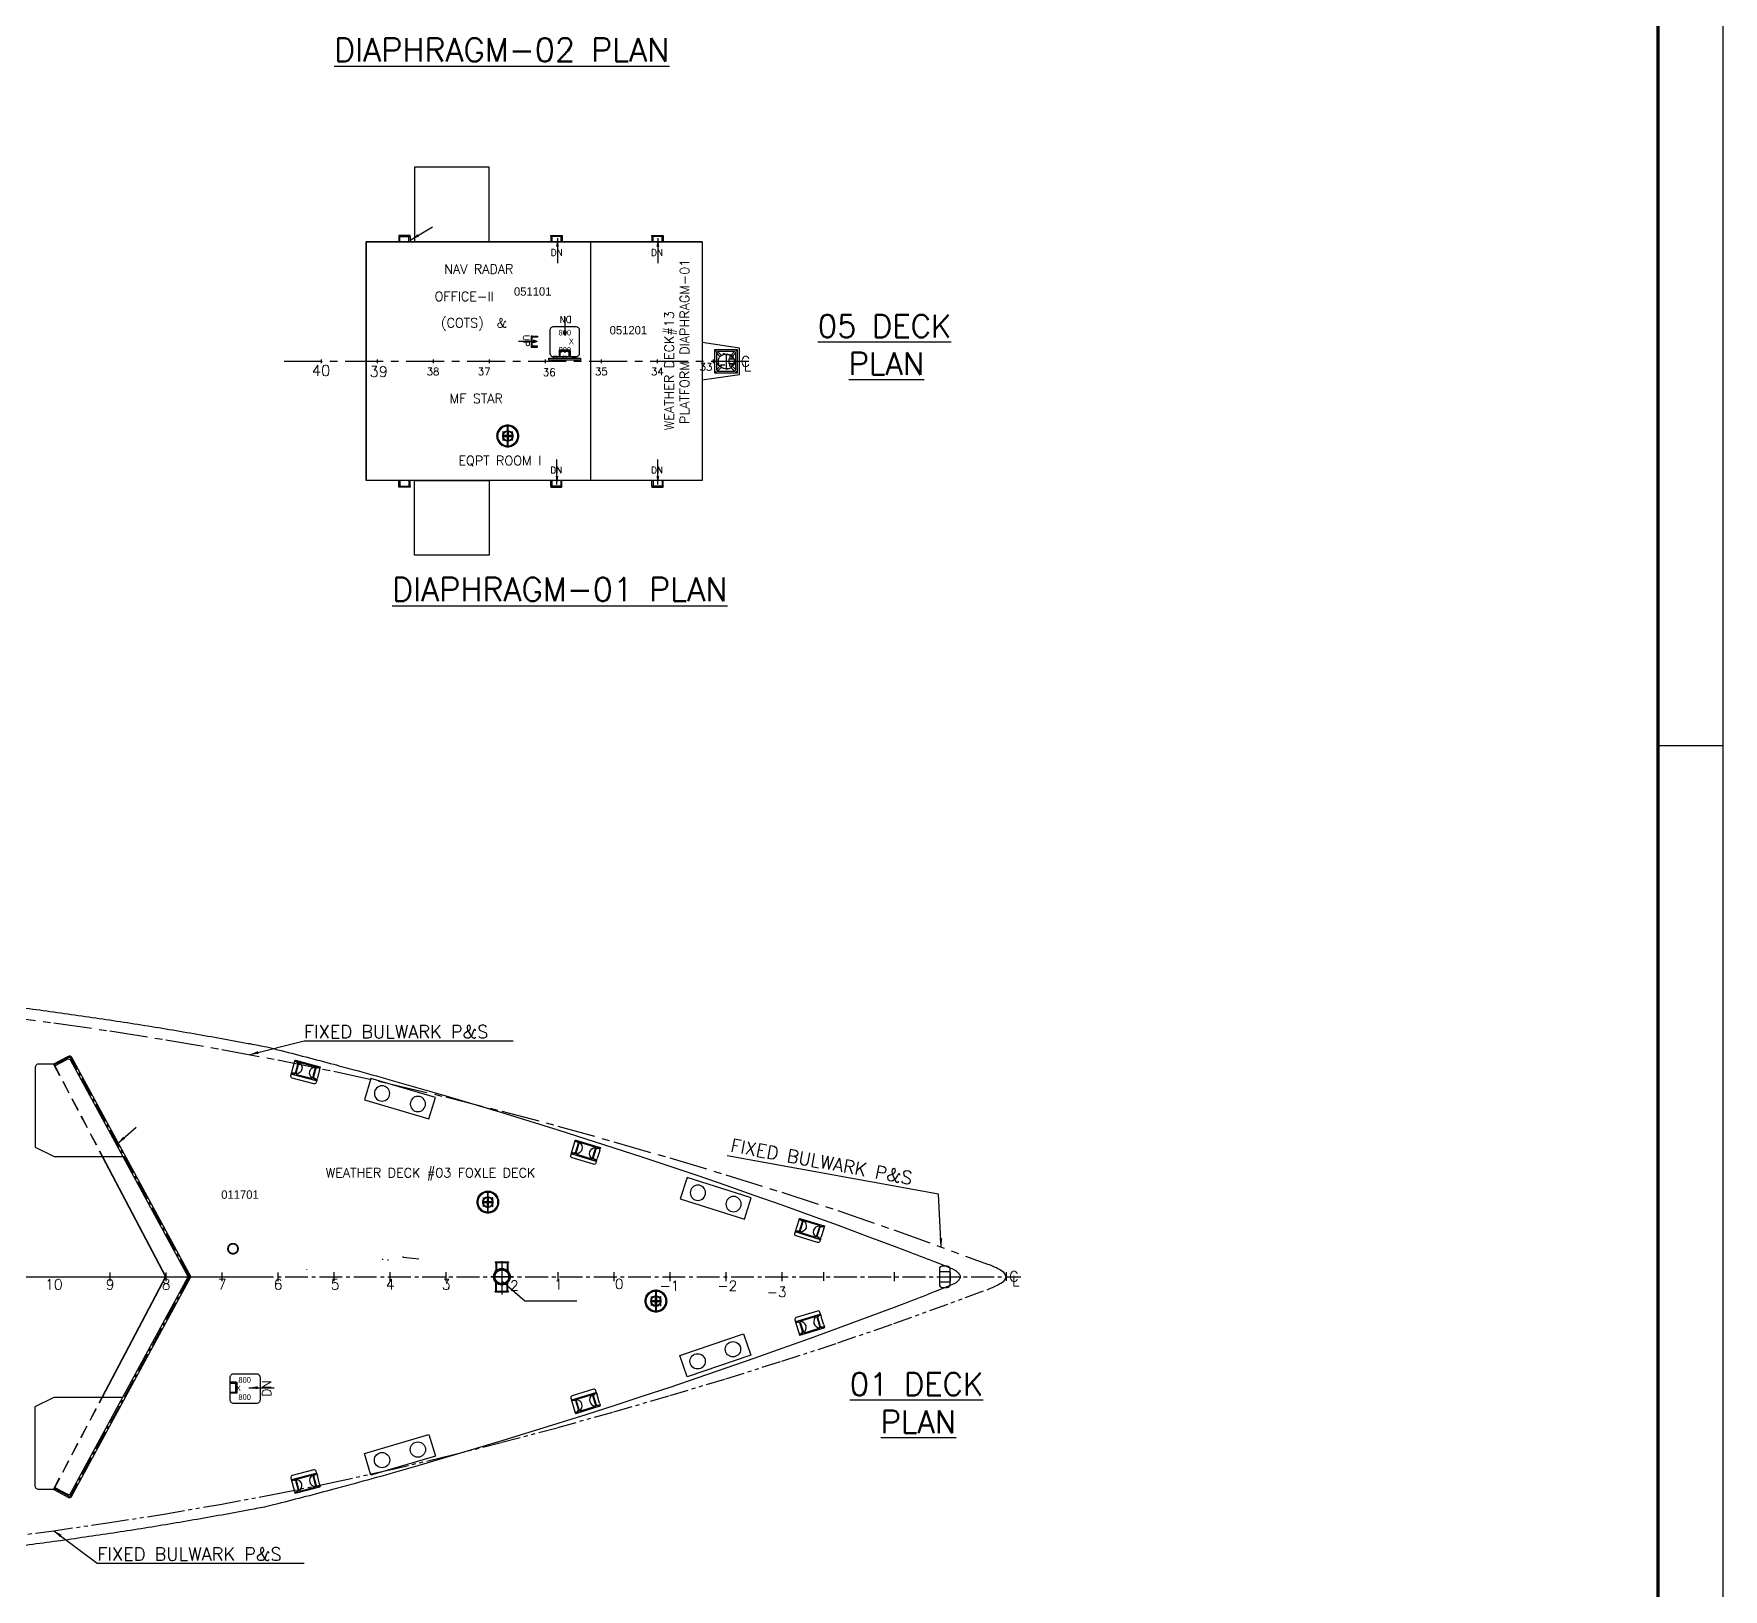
# Model space of a CAD drawing. Header units: inches. Extents: x -439515 to 171412, y -8673 to 415183.
# Drawn here: x 132628 to 171412, y 161174 to 196892 of the extents above; entities that cross this region are included whole.
import ezdxf
from ezdxf.enums import TextEntityAlignment as Align

# ---------------------------------------------------------------- set-up
doc = ezdxf.new("R2010")
doc.units = ezdxf.units.IN
doc.header["$LTSCALE"] = 700
doc.header["$MEASUREMENT"] = 0
for name, pattern in [('ACAD_ISO02W100', [15, 12, -3]), ('AM_ISO08W050', [18, 12, -1.5, 3, -1.5]), ('CENTER', [2, 1.25, -0.25, 0.25, -0.25]), ('CENTER2', [1.125, 0.75, -0.125, 0.125, -0.125]), ('DASHDOTX2', [2, 1, -0.5, 0, -0.5]), ('DASHED', [0.75, 0.5, -0.25]), ('PHANTOM', [2.5, 1.25, -0.25, 0.25, -0.25, 0.25, -0.25]), ('PHANTOM2', [1.25, 0.625, -0.125, 0.125, -0.125, 0.125, -0.125])]:
    doc.linetypes.add(name, pattern=pattern)
for name, color, linetype in [('00', 7, 'Continuous'), ('01', 7, 'Continuous'), ('COMPT.NOS', 4, 'Continuous'), ('COMPTNAME', 7, 'Continuous'), ('Escape scuttle', 30, 'Continuous'), ('Escape scuttle-RefEdit0', 30, 'Continuous'), ('HATCH', 142, 'Continuous'), ('HATCHES', 7, 'Continuous'), ('UP-DOWN', 7, 'Continuous'), ('WEAPON TEXT', 7, 'Continuous')]:
    doc.layers.add(name, color=color, linetype=linetype)
doc.layers.add('3', color=7, linetype='AM_ISO08W050', lineweight=50)
doc.styles.add('ROMANS', font='romans')
doc.styles.add('style1', font='romans.shx', dxfattribs={"height": 250})
doc.dimstyles.new('ISO-25', dxfattribs={"dimtxt": 2.5, "dimasz": 2.5, "dimexe": 1.25, "dimexo": 0.625, "dimtad": 1, "dimdsep": 46, "dimtxsty": 'Standard', "dimcen": 2.5, "dimadec": 0, "dimazin": 0, "dimtfac": 1, "dimtmove": 2, "dimatfit": 3, "dimfxl": 1, "dimtolj": 1, "dimtzin": 0, "dimarcsym": 0})
doc.dimstyles.get("Standard").update_dxf_attribs({"dimtxt": 150.18, "dimasz": 200.18, "dimexe": 0.8, "dimexo": 0.625, "dimgap": 0.09, "dimtad": 0, "dimtih": 1, "dimtoh": 1, "dimdec": 0, "dimzin": 0, "dimdsep": 46, "dimtxsty": 'Standard', "dimcen": 8.09, "dimclrd": 40, "dimclre": 40, "dimadec": 0, "dimazin": 0, "dimtfac": 1, "dimtdec": 0, "dimtofl": 0, "dimtmove": 0, "dimatfit": 3, "dimfxl": 1, "dimtolj": 1, "dimtzin": 0, "dimarcsym": 0})

# ---------------------------------------------------------------- blocks, each defined once
blk = doc.blocks.new('fghghj')
at = {"color": 3, "linetype": 'Continuous'}
blk.add_lwpolyline([(318315, -37952), (318615, -37952), (318615, -37927), (318315, -37927)], close=True, dxfattribs=at)
at = {"layer": '00', "color": 3}
for points in [[(318345, -38102), (318345, -37952), (318315, -37952), (318315, -38102)], [(318585, -38102), (318585, -37952), (318615, -37952), (318615, -38102)]]:
    blk.add_lwpolyline(points, close=True, dxfattribs=at)
at = {"layer": '01', "color": 4, "linetype": 'ByBlock'}
blk.add_line((318615, -37927), (318615, -37927), dxfattribs=at)
blk.add_line((318615, -37927), (318615, -37927), dxfattribs=at)
blk = doc.blocks.new('breakwater')
for p, q in [((-838645, 358695), (-838640, 358697)), ((-837344, 356222), (-835647, 352997)), ((-837338, 356222), (-835640, 352997)), ((-837344, 349772), (-835647, 352997)), ((-837338, 349772), (-835640, 352997)), ((-838645, 347300), (-838640, 347297))]:
    blk.add_line(p, q)
at = {"linetype": 'DASHED'}
for p, q in [((-838645, 358695), (-837344, 356222)), ((-838640, 358697), (-837338, 356222)), ((-838645, 347300), (-837344, 349772)), ((-838640, 347297), (-837338, 349772))]:
    blk.add_line(p, q, dxfattribs=at)
for points in [[(-838640, 358697), (-838244, 358906, -0.41036), (-838162, 358881), (-834971, 352997)], [(-838612, 358644), (-838268, 358824, -0.41036), (-838187, 358799), (-835040, 352997)], [(-838645, 358695), (-839040, 358695, 0.414214), (-839140, 358595), (-839140, 356471), (-838626, 356222), (-836789, 356222)], [(-838640, 347297), (-838244, 347089, 0.41036), (-838162, 347114), (-834971, 352997)], [(-838612, 347351), (-838268, 347171, 0.41036), (-838187, 347196), (-835040, 352997)], [(-838645, 347300), (-839040, 347300, -0.414214), (-839140, 347400), (-839140, 349524), (-838626, 349772), (-836789, 349772)]]:
    blk.add_lwpolyline(points, format="xyb")
at = {"linetype": 'CENTER2'}
for points in [[(-835006, 352997), (-838174, 358840, 0.41036), (-838256, 358865), (-838626, 358671)], [(-835006, 352997), (-838174, 347155, -0.41036), (-838256, 347130), (-838626, 347324)]]:
    blk.add_lwpolyline(points, format="xyb", dxfattribs=at)
blk = doc.blocks.new('H 800x800')
at = {"layer": 'HATCH'}
blk.add_lwpolyline([(51335, -32897), (51935, -32897, -0.414214), (52035, -32997), (52035, -33597, -0.414214), (51935, -33697), (51335, -33697, -0.414214), (51235, -33597), (51235, -32997, -0.414214)], format="xyb", close=True, dxfattribs=at)
at = {"layer": 'HATCHES'}
for s, p in [('800', (51455, -33139)), ('  X', (51277, -33364)), ('800', (51455, -33600))]:
    blk.add_text(s, height=150, dxfattribs=at).set_placement(p)
blk = doc.blocks.new('wthatchpln1')
at = {"color": 5}
blk.add_line((193269, 660133), (193269, 659708), dxfattribs=at)
for points in [[(193319, 660558), (193269, 660558), (193269, 659708), (193319, 659708)], [(193269, 660346), (193229, 660346), (193229, 660433), (193269, 660433)], [(193269, 660096), (193229, 660096), (193229, 660183), (193269, 660183)], [(193349, 660205), (193319, 660205), (193319, 660115), (193349, 660115)], [(193269, 659921), (193229, 659921), (193229, 659833), (193269, 659833)]]:
    blk.add_lwpolyline(points, close=True, dxfattribs=at)
at = {"layer": 'HATCH'}
blk.add_lwpolyline([(192429, 659833), (192429, 660433, -0.414214), (192529, 660533), (193129, 660533, -0.414214), (193229, 660433), (193229, 659833, -0.414214), (193129, 659733), (192529, 659733, -0.414214)], format="xyb", close=True, dxfattribs=at)
at = {"color": 3, "linetype": 'Continuous', "xscale": -1, "rotation": 90}
blk.add_blockref('fghghj', (155127, 978598), dxfattribs=at)
at = {"layer": 'HATCHES'}
for s, rotation, p in [('800', 270, (192511, 660297)), ('  X', 90, (192896, 659775)), ('800', 270, (192972, 660297))]:
    blk.add_text(s, height=150, rotation=rotation, dxfattribs=at).set_placement(p)
blk = doc.blocks.new('EOD')
at = {"linetype": 'CENTER2'}
blk.add_line((41227, 305071), (41847, 305071), dxfattribs=at)
for p, q in [((41277, 305296), (41312, 305331)), ((41277, 305296), (41374, 305199)), ((41374, 304944), (41277, 304847)), ((41312, 305331), (41416, 305227)), ((41413, 304912), (41312, 304811)), ((41668, 304904), (41762, 304811)), ((41762, 305331), (41671, 305240)), ((41699, 304944), (41797, 304847)), ((41797, 305296), (41711, 305210)), ((41762, 305331), (41797, 305296)), ((41277, 304847), (41312, 304811)), ((41797, 304847), (41762, 304811))]:
    blk.add_line(p, q)
for points in [[(41227, 304761), (41847, 304761), (41847, 305381), (41227, 305381)], [(41610, 305013), (41764, 305013), (41764, 305129), (41610, 305129)], [(41638, 305142), (41703, 305142), (41703, 305195), (41638, 305214)], [(41638, 305000), (41703, 305000), (41703, 304948), (41638, 304928)]]:
    blk.add_lwpolyline(points, close=True)
for points in [[(41277, 305296), (41277, 304847)], [(41762, 305331), (41312, 305331)], [(41500, 304967), (41387, 304967), (41416, 304944), (41416, 304967)], [(41650, 305248), (41539, 305248), (41539, 304867), (41585, 304867)], [(41797, 304847), (41797, 305296)], [(41312, 304811), (41762, 304811)]]:
    blk.add_lwpolyline(points)
blk.add_lwpolyline([(41331, 305044, -0.122156), (41343, 305150, -0.162917), (41393, 305214, -0.072384), (41475, 305251, -0.080646), (41555, 305261, -0.053348), (41650, 305248, -0.105364), (41694, 305226, -0.065536), (41726, 305193, -0.153933), (41732, 305174, -0.096942), (41731, 305165, 0.096469), (41729, 305156, 0.313662), (41748, 305131, -0.253463), (41774, 305103, -0.051961), (41777, 305083, -0.065838), (41775, 305068, -0.274543), (41758, 305049, 0.288805), (41741, 305031, 0.215295), (41747, 305010, -0.247569), (41750, 304992, -0.043315), (41745, 304980, -0.059543), (41740, 304971, -0.115153), (41722, 304958, 0.077448), (41694, 304940, 0.105635), (41671, 304909, -0.133431), (41651, 304886, -0.081509), (41631, 304876, -0.042064), (41590, 304868, -0.052377), (41539, 304867, -0.044556), (41479, 304878, -0.061091), (41445, 304892, -0.034671), (41390, 304928, -0.111152), (41354, 304972, -0.081765), (41331, 305044)], format="xyb")
for centre in [(41252, 305356), (41822, 305356), (41252, 304786), (41822, 304786)]:
    blk.add_circle(centre, 15)
for centre, radius, start, end in [((41338, 304993), 25.3, 93.3259, 308.3047), ((41475, 305251), 25.8, 13.4015, 198.7258)]:
    blk.add_arc(centre, radius, start, end)
blk = doc.blocks.new('A$C4BFF05FE')
blk.add_line((-10, 420.5), (0, 420.5))
at = {"color": 3}
blk.add_lwpolyline([(-1189, 0), (0, 0), (0, 841), (-1189, 841)], close=True, dxfattribs=at)
at = {"color": 4, "const_width": 0.5}
blk.add_lwpolyline([(-1169, 10), (-10, 10), (-10, 831), (-1169, 831)], close=True, dxfattribs=at)
blk = doc.blocks.new('A$C1959151D')
at = {"layer": 'Escape scuttle-RefEdit0', "color": 3, "lineweight": 0}
for p, q in [((285, 554), (285, 559)), ((309, 559), (285, 559)), ((309, 554), (309, 559)), ((153, 297), (173, 297)), ((173, 297), (153, 297)), ((171, 308), (272, 310)), ((272, 310), (272, 284)), ((317, 317), (277, 317)), ((277, 277), (317, 277)), ((310, 322), (284, 322)), ((286, 171), (284, 272)), ((284, 272), (310, 272)), ((285, 309), (285, 285)), ((286, 309), (285, 309)), ((285, 285), (286, 285)), ((309, 278), (285, 278)), ((285, 272), (285, 278)), ((285, 272), (309, 272)), ((285, 40), (285, 35)), ((285, 35), (309, 35)), ((286, 309), (286, 285)), ((291, 309), (286, 309)), ((286, 285), (291, 285)), ((303, 321), (291, 321)), ((291, 278), (291, 321)), ((291, 309), (291, 285)), ((297, 309), (291, 309)), ((291, 285), (297, 285)), ((291, 278), (303, 278)), ((297, 421), (297, 441)), ((297, 441), (297, 421)), ((297, 309), (297, 285)), ((303, 309), (297, 309)), ((297, 285), (303, 285)), ((297, 173), (297, 153)), ((297, 153), (297, 173)), ((297, 0), (297, 35)), ((297, 0), (297, 35)), ((297, 16), (297, 22)), ((297, 16), (297, 22)), ((297, 0), (297, 15)), ((297, 0), (297, 15)), ((303, 278), (303, 321)), ((303, 285), (303, 309)), ((308, 309), (303, 309)), ((303, 285), (308, 285)), ((308, 423), (310, 322)), ((308, 285), (308, 309)), ((309, 309), (308, 309)), ((308, 285), (309, 285)), ((309, 285), (309, 309)), ((309, 285), (309, 309)), ((309, 272), (309, 278)), ((309, 40), (309, 35)), ((322, 284), (322, 310)), ((423, 286), (322, 284)), ((421, 297), (441, 297)), ((441, 297), (421, 297))]:
    blk.add_line(p, q, dxfattribs=at)
for points in [[(231, 7), (199, 17), (168, 29), (139, 46), (112, 65), (87, 87), (65, 112), (46, 139), (29, 168), (17, 199), (7, 231), (2, 264), (0, 297), (2, 330), (7, 363), (17, 395), (29, 426), (46, 455), (65, 482), (87, 507), (112, 529), (139, 548), (168, 565), (199, 577), (231, 587)], [(231, 7), (199, 17), (168, 29), (139, 46), (112, 65), (87, 87), (65, 112), (46, 139), (29, 168), (17, 199), (7, 231), (2, 264), (0, 297), (2, 330), (7, 363), (17, 395), (29, 426), (46, 455), (65, 482), (87, 507), (112, 529), (139, 548), (168, 565), (199, 577), (231, 587)], [(360, 572), (329, 577), (297, 579), (265, 577), (234, 572), (204, 563), (175, 551), (147, 536), (121, 518), (97, 497), (76, 473), (58, 447), (43, 419), (31, 390), (22, 360), (17, 329), (15, 297), (17, 265), (22, 234), (31, 204), (43, 175), (58, 147), (76, 121), (97, 97), (121, 76), (147, 58), (175, 43), (204, 31), (234, 22), (265, 17), (297, 15), (297, 0), (264, 2), (231, 7)], [(235, 23), (204, 32), (175, 44), (148, 59), (122, 78), (99, 99), (78, 122), (59, 148), (44, 175), (32, 204), (23, 235), (18, 266), (16, 297), (18, 328), (23, 359), (32, 390), (44, 419), (59, 446), (78, 472), (99, 495), (122, 516), (148, 535), (175, 550), (204, 562), (235, 571)], [(358, 565), (328, 570), (297, 572), (266, 570), (236, 565), (206, 556), (178, 545), (151, 530), (126, 512), (103, 491), (82, 468), (64, 443), (49, 416), (38, 388), (29, 358), (24, 328), (22, 297), (24, 266), (29, 236), (38, 206), (49, 178), (64, 151), (82, 126), (103, 103), (126, 82), (151, 64), (178, 49), (206, 38), (236, 29), (266, 24), (297, 22), (297, 16), (266, 18), (235, 23)], [(360, 552), (329, 557), (297, 559), (265, 557), (234, 552), (204, 542), (175, 529), (148, 513), (123, 493), (101, 471), (81, 446), (65, 419), (52, 390), (42, 360), (37, 329), (35, 297), (37, 265), (42, 234), (52, 204), (65, 175), (81, 148), (101, 123), (123, 101), (148, 81), (175, 65), (204, 52), (234, 42), (265, 37), (297, 35), (297, 0), (264, 2), (231, 7)], [(231, 587), (264, 592), (297, 594), (330, 592), (363, 587), (395, 577), (426, 565), (455, 548), (482, 529), (507, 507), (529, 482), (548, 455), (565, 426), (577, 395), (587, 363), (592, 330), (594, 297), (592, 264), (587, 231), (577, 199), (565, 168), (548, 139), (529, 112), (507, 87), (482, 65), (455, 46), (426, 29), (395, 17), (363, 7), (330, 2), (297, 0)], [(231, 587), (264, 592), (297, 594), (330, 592), (363, 587), (395, 577), (426, 565), (455, 548), (482, 529), (507, 507), (529, 482), (548, 455), (565, 426), (577, 395), (587, 363), (592, 330), (594, 297), (592, 264), (587, 231), (577, 199), (565, 168), (548, 139), (529, 112), (507, 87), (482, 65), (455, 46), (426, 29), (395, 17), (363, 7), (330, 2), (297, 0)], [(235, 571), (266, 576), (297, 578), (328, 576), (359, 571), (390, 562), (419, 550), (446, 535), (472, 516), (495, 495), (516, 472), (535, 446), (550, 419), (562, 390), (571, 359), (576, 328), (578, 297), (576, 266), (571, 235), (562, 204), (550, 175), (535, 148), (516, 122), (495, 99), (472, 78), (446, 59), (419, 44), (390, 32), (359, 23), (328, 18), (297, 16)], [(285, 559), (277, 322), (277, 317)], [(277, 317), (285, 554), (309, 554), (317, 317)], [(285, 594), (285, 554), (309, 554), (309, 594), (285, 594)], [(317, 317), (317, 322), (309, 559)], [(358, 29), (388, 38), (416, 49), (443, 64), (468, 82), (491, 103), (512, 126), (530, 151), (545, 178), (556, 206), (565, 236), (570, 266), (572, 297), (570, 328), (565, 358), (556, 388), (545, 416), (530, 443), (512, 468), (491, 491), (468, 512), (443, 530), (416, 545), (388, 556), (358, 565)], [(360, 22), (390, 31), (419, 43), (447, 58), (473, 76), (497, 97), (518, 121), (536, 147), (551, 175), (563, 204), (572, 234), (577, 265), (579, 297), (577, 329), (572, 360), (563, 390), (551, 419), (536, 447), (518, 473), (497, 497), (473, 518), (447, 536), (419, 551), (390, 563), (360, 572)], [(360, 42), (390, 52), (419, 65), (446, 81), (471, 101), (493, 123), (513, 148), (529, 175), (542, 204), (552, 234), (557, 265), (559, 297), (557, 329), (552, 360), (542, 390), (529, 419), (513, 446), (493, 471), (471, 493), (446, 513), (419, 529), (390, 542), (360, 552)], [(167, 421), (167, 173), (173, 173), (173, 421), (167, 421)], [(272, 284), (171, 286), (171, 308)], [(173, 316), (173, 310), (421, 310), (421, 316), (173, 316)], [(173, 284), (173, 278), (421, 278), (421, 284), (173, 284)], [(272, 284), (274, 284), (274, 310), (272, 310)], [(277, 277), (277, 272), (285, 35)], [(317, 277), (309, 40), (285, 40), (277, 277)], [(284, 322), (286, 423), (308, 423)], [(284, 322), (284, 320), (310, 320), (310, 322)], [(310, 272), (310, 274), (284, 274), (284, 272)], [(285, 40), (285, 0), (309, 0), (309, 40), (285, 40)], [(310, 272), (308, 171), (286, 171)], [(297, 35), (329, 37), (360, 42)], [(297, 22), (328, 24), (358, 29)], [(297, 15), (329, 17), (360, 22)], [(309, 35), (317, 272), (317, 277)], [(322, 310), (320, 310), (320, 284), (322, 284)], [(322, 310), (423, 308), (423, 286)], [(421, 421), (421, 173), (427, 173), (427, 421), (421, 421)]]:
    blk.add_lwpolyline(points, dxfattribs=at)
for points in [[(297, 22, 0.999999), (297, 572, 0.999999), (297, 22, 0.999999)], [(297, 272, 1), (297, 322, 1), (297, 272, 1)], [(297, 272, 1), (297, 322, 1), (297, 272, 1)], [(297, 272, 1), (297, 322, 1), (297, 272, 1)], [(297, 285, 1), (297, 309, 1), (297, 285, 1)]]:
    blk.add_lwpolyline(points, format="xyb", dxfattribs=at)
for radius, start, end in [(144, 90, 180.0001), (144, 179.9999, 270), (124, 90, 180), (124, 180, 270), (144, 359.9999, 90), (124, 0, 90), (144, 270, 0.0001), (124, 270, 0)]:
    blk.add_arc((297, 297), radius, start, end, dxfattribs=at)
blk = doc.blocks.new('A$C71A22299')
at = {"layer": '3', "color": 3, "lineweight": 0}
for p, q in [((0, 144), (20, 144)), ((20, 144), (0, 144)), ((144, 267), (144, 287)), ((144, 287), (144, 267)), ((144, 20), (144, 0)), ((144, 0), (144, 20)), ((267, 144), (287, 144)), ((287, 144), (267, 144))]:
    blk.add_line(p, q, dxfattribs=at)
for radius, start, end in [(144, 90, 180.0001), (144, 179.9999, 270), (124, 90, 180), (124, 180, 270), (144, 359.9999, 90), (124, 0, 90), (144, 270, 0.0001), (124, 270, 0)]:
    blk.add_arc((144, 144), radius, start, end, dxfattribs=at)
blk = doc.blocks.new('FAIRA')
for p, q in [((2756, 8873), (2756, 8873)), ((2756, 8873), (2756, 8458)), ((2756, 8813), (2756, 8808)), ((2766, 8823), (3446, 8823)), ((2766, 8798), (2832, 8798)), ((2832, 8798), (2805, 8798)), ((3406, 8923), (2806, 8923)), ((2857, 8773), (2857, 8502)), ((2876, 8773), (2876, 8493)), ((2901, 8798), (3310, 8798)), ((3335, 8773), (3335, 8493)), ((3354, 8773), (3354, 8502)), ((3379, 8798), (3407, 8798)), ((3407, 8798), (3446, 8798)), ((3456, 8872), (3456, 8873)), ((3456, 8823), (3456, 8872)), ((3456, 8823), (3456, 8749)), ((3456, 8808), (3456, 8813)), ((3456, 8517), (3456, 8749)), ((2756, 8458), (2756, 8453)), ((2766, 8468), (2832, 8468)), ((2766, 8443), (3446, 8443)), ((2832, 8468), (2805, 8468)), ((2857, 8502), (2857, 8493)), ((2901, 8468), (3310, 8468)), ((3354, 8502), (3354, 8493)), ((3379, 8468), (3407, 8468)), ((3407, 8468), (3446, 8468)), ((3456, 8517), (3456, 8458)), ((3456, 8453), (3456, 8458))]:
    blk.add_line(p, q)
for centre, radius, start, end in [((2806, 8873), 50, 90, 180), ((2766, 8813), 10, 90, 180), ((2766, 8808), 10, 180, 270), ((2756, 8633), 165, 52.217, 90), ((2832, 8773), 25, 0, 90), ((2901, 8773), 25, 90, 180), ((2830, 8633), 165, 288.3871, 71.6129), ((3381, 8633), 165, 108.3871, 251.6129), ((3310, 8773), 25, 360, 90), ((3456, 8633), 165, 90, 127.783), ((3379, 8773), 25, 90, 180), ((3406, 8873), 50, 0, 90), ((3446, 8813), 10, 0, 90), ((3446, 8808), 10, 270, 0), ((2756, 8633), 165, 270, 307.783), ((2766, 8458), 10, 90, 180), ((2766, 8453), 10, 180, 270), ((2832, 8493), 25, 270, 0), ((2901, 8493), 25, 180, 270), ((3310, 8493), 25, 270, 360), ((3456, 8633), 165, 232.217, 270), ((3379, 8493), 25, 180, 270), ((3446, 8458), 10, 0, 90), ((3446, 8453), 10, 270, 360)]:
    blk.add_arc(centre, radius, start, end)
blk = doc.blocks.new('BOLARDPL', base_point=(-1105, -1989))
for p, q in [((-1505, -2289), (-1505, -1689)), ((-1505, -1689), (295, -1689)), ((295, -1689), (295, -2289)), ((295, -2289), (-1505, -2289))]:
    blk.add_line(p, q)
for centre in [(-1105, -1989), (-105, -1989)]:
    blk.add_circle(centre, 205)
blk = doc.blocks.new('dfer45')
at = {"color": 40}
for p, q in [((-131930, 120161), (-131830, 120198)), ((-131930, 120161), (-131830, 120125)), ((-131830, 120198), (-131830, 120161)), ((-131830, 120125), (-131830, 120161))]:
    blk.add_line(p, q, dxfattribs=at)
at = {"layer": 'UP-DOWN', "color": 40}
blk.add_leader([(-131930, 120161), (-131427, 120161)], dimstyle='ISO-25', dxfattribs=at)

msp = doc.modelspace()

# ---------------------------------------------------------------- linework, layer by layer
at = {"color": 5, "linetype": 'CENTER'}
msp.add_line((138376.5, 189371.1), (149040.5, 189371.1), dxfattribs=at)
for p, q in [((139221.7, 189414), (139221.7, 189328.2)), ((140507.8, 189414), (140507.8, 189328.2)), ((141793.8, 189414), (141793.8, 189328.2)), ((143079.9, 189414), (143079.9, 189328.2)), ((144366, 189414), (144366, 189328.2)), ((145652, 189414), (145652, 189328.2)), ((146938.1, 189414), (146938.1, 189328.2)), ((148224.2, 189414), (148224.2, 189328.2))]:
    msp.add_line(p, q)
at = {"color": 7}
for p, q in [((140633.9, 168760), (140630.9, 168738.8)), ((140757, 168742.1), (140754, 168720.7)), ((141111, 168801.3), (141467.5, 168761)), ((153418, 168467), (153662.3, 168467)), ((153418, 168232.3), (153662.3, 168232.3))]:
    msp.add_line(p, q, dxfattribs=at)
at = {"color": 5, "linetype": 'CENTER2'}
msp.add_line((32084.2, 168349.6), (155284.5, 168349.6), dxfattribs=at)
msp.add_line((32084.2, 168349.6), (155284.5, 168349.6), dxfattribs=at)
at = {"linetype": 'CENTER2', "extrusion": (0, 0, -1)}
msp.add_line((128609.2, 168349.6, 1273.9), (137876.9, 168349.6, 1273.9), dxfattribs=at)
at = {"color": 5, "linetype": 'DASHDOTX2'}
for p, q in [((134371.4, 168447.6), (134371.4, 168251.7)), ((135657.5, 168447.6), (135657.5, 168251.7)), ((136943.5, 168447.6), (136943.5, 168251.7)), ((138229.6, 168447.6), (138229.6, 168251.7)), ((139515.7, 168447.6), (139515.7, 168251.7)), ((153662.3, 168447.6), (153662.3, 168251.7)), ((154948.4, 168454.7), (154948.4, 168258.8))]:
    msp.add_line(p, q, dxfattribs=at)
at = {"color": 7, "linetype": 'DASHDOTX2'}
for p, q in [((139515.7, 168454.7), (139515.7, 168258.8)), ((140801.7, 168454.7), (140801.7, 168258.8)), ((140801.7, 168454.7), (140801.7, 168258.8)), ((142087.8, 168454.7), (142087.8, 168258.8)), ((142087.8, 168447.6), (142087.8, 168251.7)), ((143373.8, 168454.7), (143373.8, 168258.8)), ((143373.8, 168454.7), (143373.8, 168258.8)), ((143373.8, 168454.7), (143373.8, 168258.8)), ((143373.8, 168454.7), (143373.8, 168258.8)), ((143373.8, 168454.7), (143373.8, 168258.8)), ((143373.8, 168454.7), (143373.8, 168258.8)), ((144659.9, 168454.7), (144659.9, 168258.8)), ((144659.9, 168447.6), (144659.9, 168251.7)), ((145946, 168454.7), (145946, 168258.8)), ((145946, 168447.6), (145946, 168251.7)), ((147232, 168454.7), (147232, 168258.8)), ((147232, 168447.6), (147232, 168251.7)), ((148518.1, 168454.7), (148518.1, 168258.8)), ((148518.1, 168447.6), (148518.1, 168251.7)), ((149804.2, 168454.7), (149804.2, 168258.8)), ((149804.2, 168447.6), (149804.2, 168251.7)), ((150755.8, 168454.7), (150755.8, 168258.8)), ((152376.3, 168454.7), (152376.3, 168258.8)), ((152376.3, 168447.6), (152376.3, 168251.7))]:
    msp.add_line(p, q, dxfattribs=at)
at = {"linetype": 'CENTER'}
for p, q in [((143625.5, 168349.6), (143130.6, 168349.6)), ((143373.8, 168705.8), (143373.8, 167944.9))]:
    msp.add_line(p, q, dxfattribs=at)
at = {"color": 1}
for p, q in [((143219.5, 168692.6), (143528.2, 168692.6)), ((143219.5, 168692.6), (143219.5, 168680.6)), ((143219.5, 168680.6), (143528.2, 168680.6)), ((143236.7, 168680.6), (143236.7, 168457)), ((143511, 168680.6), (143511, 168457)), ((143528.2, 168692.6), (143528.2, 168680.6)), ((143219.5, 168018.7), (143528.2, 168018.7)), ((143219.5, 168006.7), (143219.5, 168018.7)), ((143219.5, 168006.7), (143528.2, 168006.7)), ((143236.7, 168018.7), (143236.7, 168242.2)), ((143511, 168018.7), (143511, 168242.2)), ((143528.2, 168006.7), (143528.2, 168018.7))]:
    msp.add_line(p, q, dxfattribs=at)
at = {"linetype": 'ACAD_ISO02W100', "ltscale": 2}
for p, q in [((143253.8, 168680.6), (143253.8, 168475.9)), ((143493.9, 168680.6), (143493.9, 168475.9)), ((143253.8, 168018.7), (143253.8, 168223.4)), ((143493.9, 168018.7), (143493.9, 168223.4))]:
    msp.add_line(p, q, dxfattribs=at)
at = {"linetype": 'Continuous'}
for points in [[(147971.5, 192111.4), (140258.7, 192111.4), (140258.7, 186630.8)], [(140258.7, 186630.8), (140258.7, 192111.4), (147971.5, 192111.4), (147971.5, 186630.8), (140258.7, 186630.8)], [(145404.4, 192111.4), (145404.4, 189371.1), (145404.4, 186630.8)]]:
    msp.add_lwpolyline(points, dxfattribs=at)
msp.add_lwpolyline([(147971.5, 188942.4), (148828.9, 189071), (148828.9, 189671.2), (147971.5, 189799.8)], close=True)
msp.add_lwpolyline([(132442.5, 174517.8, -0.0003826), (133085.3, 174432.7, -0.000321), (133728.5, 174340.8, -0.001605), (134371.4, 174246.6, -0.0038921), (135657.5, 174043.4, -0.001888), (136300.8, 173934.2, -0.0015043), (136943.5, 173820.5, -0.000838), (137265.2, 173762, -0.0013683), (137586.6, 173702.2, -0.000758), (137781.3, 173665.1, -0.0001517), (137975.9, 173627.6, -0.0000465), (138102.8, 173595.4, -0.0002329), (138229.6, 173563.3, -0.0014616), (138873.1, 173397.7, -0.0016354), (139515.7, 173228, -0.0011399), (139978.9, 173103, -0.002143), (140801.7, 172874.8), (141445.2, 172691.1), (142087.8, 172503.6), (142731.3, 172312), (143373.8, 172117.7), (144017.4, 171921.1), (144659.9, 171721.6), (145303.4, 171518.6), (145946, 171313.5), (146589.5, 171102.7), (147232, 170890), (147875.9, 170672.8), (148518.1, 170451.8), (149161.6, 170226.6), (149804.2, 169998.2), (150447.7, 169766.2), (151090.2, 169531), (151733.7, 169292.2), (152376.3, 169051.7), (152698.3, 168931, -0.00263), (153019.3, 168808.2, -0.002662), (153341.2, 168681.4), (153662.3, 168552.3, -0.002996), (153699.9, 168537.4, -0.014882), (153737, 168521.1, -0.012438), (153759.6, 168509.6, -0.017662), (153781.4, 168496.8, -0.018495), (153802.8, 168482.1, -0.014332), (153823.1, 168465.9, -0.016708), (153842.7, 168448.3, -0.030332), (153860.6, 168428.9, -0.031131), (153874.5, 168409.6, -0.032521), (153885.9, 168388.6, -0.025553), (153891.6, 168374.8, -0.049753), (153894.8, 168360.4, -0.01688), (153895.4, 168355.1, -0.003294), (153895.8, 168349.6, -0.003294), (153895.4, 168344.2, -0.01688), (153894.8, 168338.8, -0.049478), (153891.6, 168324.4, -0.025553), (153885.9, 168310.6, -0.032521), (153874.5, 168289.6, -0.031131), (153860.6, 168270.3, -0.030332), (153842.7, 168250.9, -0.016708), (153823.1, 168233.3, -0.014332), (153802.8, 168217.1, -0.018495), (153781.4, 168202.4, -0.017692), (153759.6, 168189.6, -0.012438), (153737, 168178.2, -0.014869), (153699.9, 168161.8, -0.002996), (153662.3, 168146.8), (153341.2, 168017.8, -0.002662), (153019.3, 167891, -0.00263), (152698.3, 167768.2), (152376.3, 167647.5), (151733.7, 167407.1), (151090.2, 167168.2), (150447.7, 166933), (149804.2, 166701), (149161.6, 166472.6), (148518.1, 166247.4), (147875.9, 166026.4), (147232, 165809.2), (146589.5, 165596.5), (145946, 165385.8), (145303.4, 165180.7), (144659.9, 164977.6), (144017.4, 164778.1), (143373.8, 164581.5), (142731.3, 164387.2), (142087.8, 164195.6), (141445.2, 164008.1), (140801.7, 163824.4, -0.002143), (139978.9, 163596.3, -0.0011399), (139515.7, 163471.2, -0.0016354), (138873.1, 163301.6, -0.0014616), (138229.6, 163136, -0.0002329), (138102.8, 163103.8, -0.0000465), (137975.9, 163071.7, -0.0001517), (137781.3, 163034.2, -0.000758), (137586.6, 162997.1, -0.0013683), (137265.2, 162937.2, -0.000838), (136943.5, 162878.8, -0.0015043), (136300.8, 162765.1, -0.001888), (135657.5, 162655.8, -0.0038921), (134371.4, 162452.7, -0.001605), (133728.5, 162358.4, -0.000321), (133085.3, 162266.5, -0.0003826), (132442.5, 162181.5, -0.0019135)], format="xyb")
msp.add_lwpolyline([(138894.9, 168518.9), (138894.9, 168522.4)])
at = {"color": 7}
msp.add_lwpolyline([(143379.1, 168247.4), (143898.8, 167793.2), (145094, 167793.2)], dxfattribs=at)
at = {"color": 1}
msp.add_circle((143373.8, 168349.6), 191.2, dxfattribs=at)
at = {"linetype": 'ACAD_ISO02W100', "ltscale": 2}
for radius in [174.2, 157.1]:
    msp.add_circle((143373.8, 168349.6), radius, dxfattribs=at)
at = {"color": 7}
for centre, radius, start, end in [((141112.9, 168818.3), 17.1, 173.55161, 263.55161), ((142139.2, 168071.3), 21.4, 5.33722, 95.33722)]:
    msp.add_arc(centre, radius, start, end, dxfattribs=at)
msp.add_solid([(143378.8, 168247.1), (143377.4, 168248.8), (143379.3, 168247.6)], dxfattribs=at)
at = {"layer": '01', "linetype": 'ByBlock'}
for points in [[(141365.2, 192111.4), (143079.9, 192111.4), (143079.9, 193826.1), (141365.2, 193826.1)], [(141365.2, 186630.8), (143079.9, 186630.8), (143079.9, 184916.1), (141365.2, 184916.1)]]:
    msp.add_lwpolyline(points, close=True, dxfattribs=at)
msp.add_lwpolyline([(153482.3, 168105.5), (153598, 168105.5, 0.4142136), (153662.3, 168169.8), (153662.3, 168529.4, 0.4142136), (153598, 168593.7), (153482.3, 168593.7, 0.4142136), (153418, 168529.4), (153418, 168169.8, 0.4142136)], format="xyb", close=True, dxfattribs=at)
at = {"layer": '01', "color": 4, "linetype": 'ByBlock'}
msp.add_lwpolyline([(154547.7, 168065.6, 0.0148432), (154725.5, 168147.3, 0.0269541), (154866, 168226.7, 0.2091267), (154948.4, 168349.6, 0.2091267), (154866, 168472.6, 0.0269541), (154725.5, 168552, 0.0148432), (154547.7, 168633.7, 0.0148432)], format="xyb", dxfattribs=at)
at = {"layer": '01', "color": 4, "linetype": 'PHANTOM'}
msp.add_polyline3d([(127280.8, 174792.8, 1986.9), (127942.2, 174741.5, 2001.2), (129228.2, 174627, 2028.9), (130514.2, 174496.2, 2056.6), (131800.2, 174347.5, 2084.4), (133086.2, 174180.4, 2112.1), (134372.2, 173995.3, 2139.8), (135658.2, 173792.7, 2167.6), (136944.2, 173571.2, 2195.3), (138230.2, 173329.8, 2223), (139516.1, 173067.6, 2250.7), (140802.1, 172783, 2278.5), (142088, 172477.5, 2306.2), (143374, 172151.3, 2333.9), (144659.9, 171811, 2343), (145945.8, 171449.9, 2389.4), (147231.8, 171077.6, 2417.1), (148517.7, 170690.3, 2444.8), (149803.6, 170288.5, 2472.6), (151089.5, 169867.6, 2500.3), (152375.4, 169424.8, 2531.1), (154547.7, 168633.7, 2572.7)], dxfattribs=at)
at = {"layer": '01', "color": 4, "linetype": 'PHANTOM2'}
msp.add_polyline3d([(127280.8, 161906.5, 1986.9), (127942.2, 161957.8, 2001.2), (129228.2, 162072.3, 2028.9), (130514.2, 162203, 2056.6), (131800.2, 162351.8, 2084.4), (133086.2, 162518.9, 2112.1), (134372.2, 162704, 2139.8), (135658.2, 162906.6, 2167.6), (136944.2, 163128.1, 2195.3), (138230.2, 163369.5, 2223), (139516.1, 163631.6, 2250.7), (140802.1, 163916.2, 2278.5), (142088, 164221.7, 2306.2), (143374, 164548, 2333.9), (144659.9, 164888.3, 2343), (145945.8, 165249.4, 2389.4), (147231.8, 165621.7, 2417.1), (148517.7, 166009, 2444.8), (149803.6, 166410.8, 2472.6), (151089.5, 166831.7, 2500.3), (152375.4, 167274.5, 2531.1), (154547.7, 168065.6, 2572.7)], dxfattribs=at)
at = {"layer": 'WEAPON TEXT', "linetype": 'Continuous'}
msp.add_line((143069.5, 170785.4), (143069.5, 170785.4), dxfattribs=at)

# ---------------------------------------------------------------- block references
at = {"linetype": 'ByBlock', "xscale": 150, "yscale": 150, "zscale": 150}
msp.add_blockref('A$C4BFF05FE', (171412, 117476.5), dxfattribs=at)
at = {"color": 1, "linetype": 'Continuous', "xscale": 0.8573749999999999, "yscale": 0.8573749999999999, "zscale": 0.8573749999999999}
msp.add_blockref('fghghj', (-131907.5, 224779.1), dxfattribs=at)
at = {"color": 5, "linetype": 'Continuous', "xscale": -0.8573749999999999, "yscale": 0.8573749999999999, "zscale": 0.8573749999999999}
for p in [(417672.1, 224779.1), (419991.2, 224779.1)]:
    msp.add_blockref('fghghj', p, dxfattribs=at)
at = {"xscale": 0.8573749999999999, "yscale": 0.8573749999999999, "zscale": 0.8573749999999999}
for p, rotation in [((247847.3, 303073.8), 90), ((31070, 292848.2), 180)]:
    msp.add_blockref('dfer45', p, dxfattribs=dict(at, rotation=rotation))
at = {"color": 3, "linetype": 'Continuous', "xscale": 0.8573749999999999, "yscale": 0.8573749999999999, "zscale": 0.8573749999999999, "rotation": 90}
msp.add_blockref('fghghj', (111526.8, -83222.6), dxfattribs=at)
at = {"xscale": 0.8573749999999999, "yscale": 0.8573749999999999, "zscale": 0.8573749999999999}
for name, p in [('EOD', (112907.5, -72189.3)), ('H 800x800', (93208.5, 194328.8))]:
    msp.add_blockref(name, p, dxfattribs=at)
at = {"linetype": 'Continuous', "ltscale": 0.2, "xscale": 0.8573749999999999, "yscale": 0.8573749999999999, "zscale": 0.8573749999999999}
msp.add_blockref('A$C1959151D', (143254, 187401.7), dxfattribs=at)
at = {"color": 1, "linetype": 'Continuous', "xscale": -0.8573749999999999, "yscale": 0.8573749999999999, "zscale": 0.8573749999999999, "rotation": 180}
msp.add_blockref('fghghj', (-131907.5, 153963.1), dxfattribs=at)
at = {"color": 5, "linetype": 'Continuous', "yscale": 0.8573749999999999, "zscale": 0.8573749999999999}
for p, xscale, rotation in [((417667, 153963.1), 0.8573749999999999, 180), ((419991.2, 153963.1), 0.8573749999999999, 180), ((169803.7, -107242.3), -0.8573749999999999, 270)]:
    msp.add_blockref('fghghj', p, dxfattribs=dict(at, xscale=xscale, rotation=rotation))
at = {"color": 3, "xscale": 0.8573749999999999, "yscale": 0.8573749999999999, "zscale": 0.8573749999999999}
msp.add_blockref('breakwater', (852114.6, -134301.5), dxfattribs=at)
at = {"color": 7, "linetype": 'Continuous'}
for p, xscale, yscale, zscale, rotation in [((138173.5, 180923.8), -0.8573749999999999, 0.8573749999999999, 0.8573749999999999, 165.3154200571665), ((144917.4, 179102), -0.8573749999999998, 0.8573749999999999, 0.8573749999999999, 163.0192726558018), ((150061.3, 177305.5), -0.8573749999999998, 0.8573749999999999, 0.8573749999999999, 163.0192726558018), ((150062.6, 159393.6), 0.8573749999999999, 0.8573749999999999, 0.8573749999999999, 16.98072734419822), ((144917.1, 157597.1), 0.8573749999999999, 0.8573749999999999, 0.8573749999999999, 16.98072734419822), ((138172.9, 155775.5), 0.857375, 0.857375, 0.857375, 14.68457994283358)]:
    msp.add_blockref('FAIRA', p, dxfattribs=dict(at, xscale=xscale, yscale=yscale, zscale=zscale, rotation=rotation))
at = {"color": 7, "yscale": 0.8573749999999999, "zscale": 0.8573749999999999}
for p, xscale, rotation in [((140622.2, 172559.4), -0.8573749999999999, 163.5510127791646), ((147874.8, 170278.2), -0.8573749999999998, 162.3677850821059), ((147867.4, 166407.7), 0.8573749999999999, 18.83674346503402), ((140622.2, 164139.9), 0.8573749999999999, 16.44898722083541)]:
    msp.add_blockref('BOLARDPL', p, dxfattribs=dict(at, xscale=xscale, rotation=rotation))
at = {"layer": '01', "color": 3, "linetype": 'ByBlock', "xscale": -0.8573749999999999, "yscale": 0.8573749999999999, "zscale": 0.8573749999999999, "rotation": 90}
msp.add_blockref('wthatchpln1', (710797.7, 355147.7), dxfattribs=at)
at = {"layer": 'Escape scuttle', "linetype": 'Continuous', "ltscale": 0.2, "xscale": 0.8573749999999999, "yscale": 0.8573749999999999, "zscale": 0.8573749999999999}
for name, p in [('A$C1959151D', (142797.6, 169808.5)), ('A$C71A22299', (137077.7, 168869.6)), ('A$C1959151D', (146655.9, 167537.2))]:
    msp.add_blockref(name, p, dxfattribs=at)

# ---------------------------------------------------------------- texts
at = {"style": 'ROMANS'}
for s, p in [('%%UDIAPHRAGM-02 PLAN', (147219.5, 196253.5)), ('%%UDIAPHRAGM-01 PLAN', (148551.6, 183866.8))]:
    msp.add_text(s, height=537.746, dxfattribs=at).set_placement(p, align=Align.RIGHT)
for p in [(144498, 191795.5), (146802, 191795.5), (144486.8, 186799.2), (146802, 186799.2)]:
    msp.add_text('DN', height=147.5, dxfattribs=at).set_placement(p)
for s, rotation, p in [('DN', 180, (144972.5, 190405.8)), ('UP', 270, (143860.4, 189979))]:
    msp.add_text(s, height=147.5, rotation=rotation, dxfattribs=at).set_placement(p)
for s, height, p in [('40', 245.83, (139221.7, 189160.4)), ('33', 172.08, (148059.4, 189242.8)), ('39', 245.83, (140545.8, 189135.9)), ('38', 172.08, (141792.2, 189135.9)), ('37', 172.08, (142966.6, 189135.9)), ('36', 172.08, (144460.2, 189119)), ('35', 172.08, (145657, 189135.9)), ('34', 172.08, (146943, 189135.9))]:
    msp.add_text(s, height=height, dxfattribs=at).set_placement(p, align=Align.MIDDLE)
for s, p in [('C', (148967.2, 189250)), ('L', (149015.5, 189145.4)), ('C', (155127.2, 168240.1)), ('L', (155175.5, 168135.5))]:
    msp.add_text(s, height=235.8, dxfattribs=at).set_placement(p, align=Align.CENTER)
at = {"color": 7, "style": 'ROMANS'}
for s, height, p in [('10', 235.78, (133088.8, 168057.2)), ('9', 231.5, (134380.2, 168057.2)), ('8', 235.8, (135666.2, 168057.2)), ('7', 235.8, (136952.3, 168057.2)), ('6', 235.8, (138238.4, 168057.2)), ('5', 235.8, (139545.5, 168057.2)), ('4', 235.8, (140810.5, 168057.2)), ('3', 235.8, (142096.6, 168057.2)), ('1', 235.8, (144668.7, 168057.2))]:
    msp.add_text(s, height=height, dxfattribs=at).set_placement(p, align=Align.CENTER)
at = {"linetype": 'CENTER', "style": 'ROMANS'}
msp.add_text('2', height=231.5, dxfattribs=at).set_placement((143659.5, 168146.5), align=Align.MIDDLE)
at = {"color": 7, "style": 'ROMANS'}
for s, height, p in [('0', 231.5, (146066.1, 168185.3)), ('0', 231.5, (146066.1, 168185.3)), ('-1', 231.49, (147221, 168140)), ('-2', 231.49, (148547.3, 168140)), ('-3', 231.49, (149682.4, 168000.7))]:
    msp.add_text(s, height=height, dxfattribs=at).set_placement(p, align=Align.MIDDLE)
at = {"linetype": 'Continuous', "char_height": 518.225, "attachment_point": 1, "style": 'ROMANS'}
for s, insert, width in [('{\\L05 DECK}\\P  {\\LPLAN}', (150626.1, 190440), 4633.318), ('{\\L01 DECK}\\P  {\\LPLAN}', (151360.5, 166141.6), 3945.422)]:
    msp.add_mtext(s, dxfattribs=dict(at, insert=insert, width=width))
at = {"char_height": 300.081, "width": 7548.427, "attachment_point": 1}
for insert in [(138831.1, 174126.5), (138831.1, 174126.5), (138831.1, 174126.5), (138831.1, 174126.5), (134086.4, 162130.7, 2181.4), (134086.4, 162130.7, 2181.4), (134086.4, 162130.7, 2181.4), (134086.5, 162130.7, 2181.4)]:
    msp.add_mtext('{\\Fromans.shx|c0;\\LFIXED BULWARK P&S}', dxfattribs=dict(at, insert=insert))
at = {"insert": (148660, 171524.8, 208), "char_height": 300.081, "width": 7548.427, "attachment_point": 1, "rotation": 349.52987}
msp.add_mtext('{\\Fromans.shx|c0;FIXED BULWARK P&S}', dxfattribs=at)
at = {"layer": '01', "linetype": 'ByBlock', "insert": (164236, 175981.6), "char_height": 150.18, "width": 247.08, "attachment_point": 1}
msp.add_mtext('\\A1;', dxfattribs=at)
at = {"layer": 'COMPT.NOS', "color": 4, "linetype": 'ByBlock', "char_height": 192.91, "width": 1570.243, "attachment_point": 1}
for s, insert in [('051101', (143651.1, 191070.7)), ('051201', (145848.2, 190182.2)), ('011701', (136931.1, 170333))]:
    msp.add_mtext(s, dxfattribs=dict(at, insert=insert))
at = {"layer": 'COMPTNAME', "color": 3, "style": 'style1'}
for s, height, p in [('NAV RADAR ', 214.34, (143786.3, 191381.7)), ('OFFICE-II', 214.34, (143188.4, 190756.1)), ('(COTS)  &', 214.34, (143490.8, 190148.2)), ('MF STAR', 214.34, (143395.3, 188409.1)), ('EQPT ROOM I', 214.344, (144278.1, 186984.6))]:
    msp.add_text(s, height=height, dxfattribs=at).set_placement(p, align=Align.RIGHT)
for s, p in [('PLATFORM DIAPHRAGM-01', (147676.9, 191725.9)), ('WEATHER DECK#13', (147320.3, 190522.2))]:
    msp.add_text(s, height=214.344, rotation=90, dxfattribs=at).set_placement(p, align=Align.RIGHT)
at = {"layer": 'COMPTNAME', "color": 7, "style": 'style1'}
msp.add_text('WEATHER DECK #03 FOXLE DECK', height=214.344, dxfattribs=at).set_placement((144142.5, 170632.7), align=Align.RIGHT)
at = {"layer": 'UP-DOWN', "style": 'ROMANS'}
msp.add_text('DN', height=201.59, rotation=90, dxfattribs=at).set_placement((138075.2, 165597.8))

# ---------------------------------------------------------------- leaders
at = {"color": 3}
for points in [[(141286.2, 192159.6), (141778.8, 192461.3)], [(137566.5, 165801.5), (138144.1, 165801.5)]]:
    msp.add_leader(points, dimstyle='Standard', dxfattribs=at)
for points in [[(144650.3, 192201.2), (144650.3, 191623.6)], [(146954.3, 192201.2), (146954.3, 191623.6)], [(144639.1, 186541), (144639.1, 187118.6)], [(146954.3, 186541), (146954.3, 187118.6)]]:
    msp.add_leader(points, dimstyle='Standard')
msp.add_leader([(134549.6, 171410), (134980.8, 171781)], dimstyle='Standard', override={"dimgap": 0.09, "dimtad": 0})
at = {"layer": '01', "color": 1, "linetype": 'ByBlock'}
for points in [[(137587.2, 173450.5), (138831.1, 173766.4), (143633.9, 173766.4)], [(153461.5, 169029.2, 208), (153399.6, 170243.1, 208), (148547.1, 171127.4, 208)], [(133086.2, 162518.9, 2181.4), (134086.5, 161770.6, 2181.4), (138835.5, 161770.6, 2181.4)]]:
    msp.add_leader(points, dimstyle='Standard', override={"dimgap": 0.09, "dimtad": 0}, dxfattribs=at)

doc.saveas('drawing.dxf')
